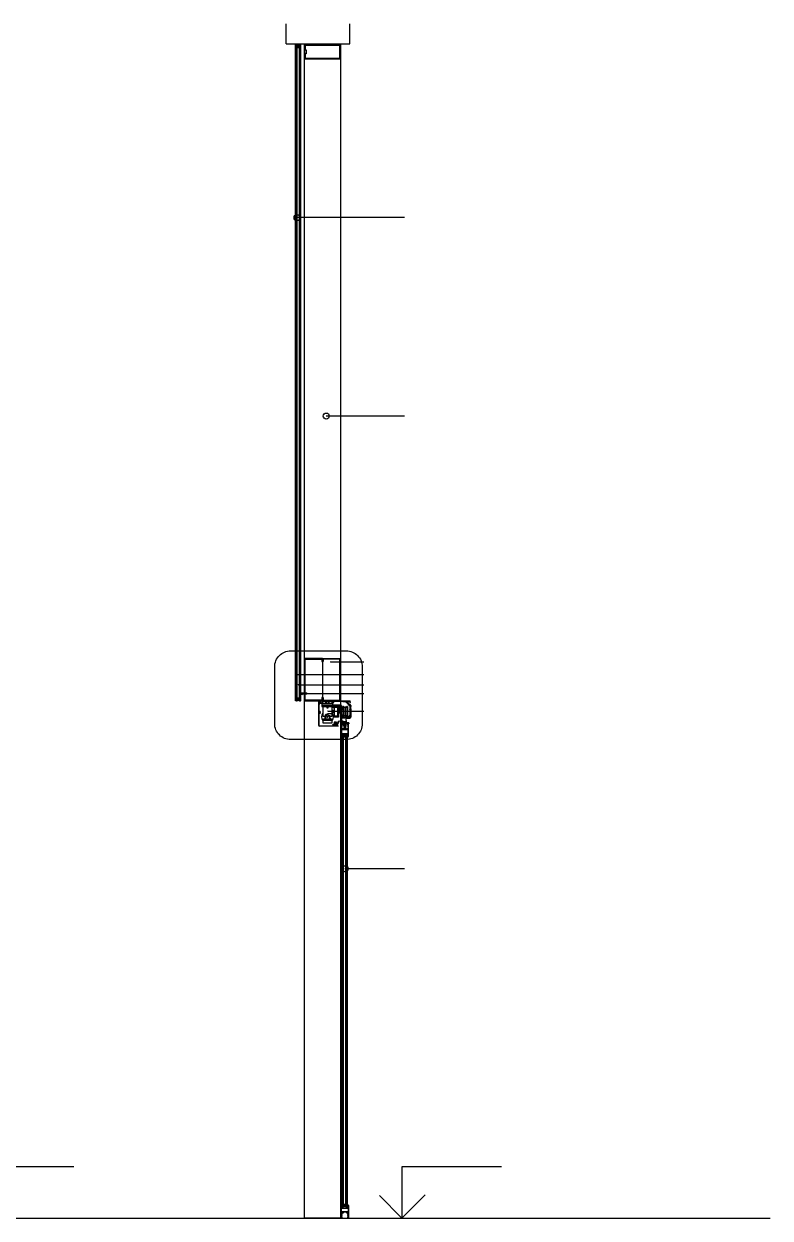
# Model space of a CAD drawing. Header units: metres. Extents: x 28.6 to 43.7, y -25.5 to -16.5.
# Drawn here: x 34.95 to 38.47, y -24.42 to -18.79 of the extents above; entities that cross this region are included whole.
import ezdxf

# ---------------------------------------------------------------- set-up
doc = ezdxf.new("R2010")
doc.units = ezdxf.units.M
doc.layers.add('0-TEXTO', color=7, linetype='Continuous')
doc.layers.add('0-TEXTO DETALLE', color=7, linetype='Continuous')

msp = doc.modelspace()

# ---------------------------------------------------------------- linework, layer by layer
at = {"color": 4}
for p, q in [((36.1893, -18.8824), (36.1893, -18.7881)), ((36.4893, -18.8824), (36.4893, -18.7881)), ((36.1893, -18.8824), (36.4893, -18.8824)), ((28.5963, -24.4206), (38.4717, -24.4206))]:
    msp.add_line(p, q, dxfattribs=at)
at = {"color": 11}
for p, q in [((36.2326, -18.8879), (36.2331, -18.8874)), ((36.2326, -21.9809), (36.2326, -18.8879)), ((36.2361, -18.8874), (36.2331, -18.8874)), ((36.2366, -18.8879), (36.2361, -18.8874)), ((36.2366, -18.8879), (36.2371, -18.8874)), ((36.2366, -21.9809), (36.2366, -18.8879)), ((36.2401, -18.8874), (36.2371, -18.8874)), ((36.2406, -18.8879), (36.2401, -18.8874)), ((36.2406, -21.9809), (36.2406, -18.8879)), ((36.2526, -18.8879), (36.2531, -18.8874)), ((36.2526, -21.9809), (36.2526, -18.8879)), ((36.2551, -18.8874), (36.2531, -18.8874)), ((36.2556, -18.8879), (36.2551, -18.8874)), ((36.2556, -18.8879), (36.2561, -18.8874)), ((36.2556, -21.9809), (36.2556, -18.8879)), ((36.2581, -18.8874), (36.2561, -18.8874)), ((36.2586, -18.8879), (36.2581, -18.8874)), ((36.2586, -21.9809), (36.2586, -18.8879)), ((36.2326, -21.9809), (36.2331, -21.9814)), ((36.2361, -21.9814), (36.2331, -21.9814)), ((36.2366, -21.9809), (36.2361, -21.9814)), ((36.2366, -21.9809), (36.2371, -21.9814)), ((36.2401, -21.9814), (36.2371, -21.9814)), ((36.2406, -21.9809), (36.2401, -21.9814)), ((36.2406, -21.9809), (36.2401, -21.9814)), ((36.2406, -21.9809), (36.2401, -21.9814)), ((36.2526, -21.9809), (36.2531, -21.9814)), ((36.2526, -21.9809), (36.2531, -21.9814)), ((36.2526, -21.9809), (36.2531, -21.9814)), ((36.2551, -21.9814), (36.2531, -21.9814)), ((36.2556, -21.9809), (36.2551, -21.9814)), ((36.2556, -21.9809), (36.2561, -21.9814)), ((36.2581, -21.9814), (36.2561, -21.9814)), ((36.2586, -21.9809), (36.2581, -21.9814)), ((36.3415, -21.9843), (36.3415, -22.0963)), ((36.3468, -21.9837), (36.3422, -21.9837)), ((36.3437, -21.9891), (36.3437, -22.0323)), ((36.3438, -21.9884), (36.3438, -21.9925)), ((36.3457, -21.989), (36.3457, -21.9915)), ((36.3548, -21.9912), (36.3474, -21.9926)), ((36.3478, -21.9871), (36.3478, -21.9886)), ((36.3552, -21.9938), (36.3478, -21.9951)), ((36.3496, -21.9893), (36.3485, -21.9893)), ((36.3496, -21.9863), (36.3496, -21.9893)), ((36.3527, -21.9808), (36.4787, -21.9808)), ((36.3527, -21.9808), (36.3527, -21.9822)), ((36.357, -21.9822), (36.3527, -21.9822)), ((36.4071, -21.9927), (36.357, -21.9927)), ((36.3577, -21.9829), (36.3577, -21.988)), ((36.3602, -21.9846), (36.3602, -21.9898)), ((36.3745, -21.9839), (36.3609, -21.9839)), ((36.3621, -21.9904), (36.3609, -21.9904)), ((36.3627, -21.9911), (36.3627, -21.9927)), ((36.3727, -21.9911), (36.3727, -21.9927)), ((36.3745, -21.9904), (36.3734, -21.9904)), ((36.3752, -21.9846), (36.3752, -21.9898)), ((36.3777, -21.9845), (36.3777, -21.9927)), ((36.387, -21.9838), (36.3784, -21.9838)), ((36.3876, -21.9845), (36.3876, -21.9927)), ((36.3903, -21.9851), (36.3903, -21.9896)), ((36.4044, -21.9844), (36.3909, -21.9844)), ((36.3919, -21.9903), (36.3909, -21.9903)), ((36.3926, -21.991), (36.3926, -21.9927)), ((36.4026, -21.991), (36.4026, -21.9927)), ((36.4044, -21.9903), (36.4032, -21.9903)), ((36.4051, -21.9851), (36.4051, -21.9896)), ((36.4078, -21.991), (36.4078, -21.9921)), ((36.4078, -21.991), (36.4108, -21.991)), ((36.4092, -21.9991), (36.4432, -21.9991)), ((36.4092, -21.9991), (36.4092, -22.0043)), ((36.4451, -22.0043), (36.4092, -22.0043)), ((36.4104, -21.9894), (36.4108, -21.9897)), ((36.4108, -21.9897), (36.4108, -21.991)), ((36.4126, -21.988), (36.4122, -21.9875)), ((36.4126, -21.988), (36.4139, -21.988)), ((36.4134, -21.9852), (36.4134, -21.9849)), ((36.4139, -21.9862), (36.4134, -21.9852)), ((36.4139, -21.9843), (36.4139, -21.9843)), ((36.4139, -21.988), (36.4139, -21.9862)), ((36.4556, -21.9843), (36.4141, -21.9843)), ((36.4392, -21.9991), (36.4392, -22.0043)), ((36.4451, -22.0043), (36.4451, -22.0803)), ((36.4499, -22.0058), (36.4499, -22.082)), ((36.4556, -21.9843), (36.4565, -21.9852)), ((36.4707, -21.9852), (36.4565, -21.9852)), ((36.4718, -21.9881), (36.4718, -21.9863)), ((36.4731, -21.9881), (36.4718, -21.9881)), ((36.4731, -21.9881), (36.4735, -21.9877)), ((36.4752, -21.9896), (36.4749, -21.9899)), ((36.4749, -21.9899), (36.4749, -21.9912)), ((36.4778, -21.9912), (36.4749, -21.9912)), ((36.4778, -21.9912), (36.4778, -21.9926)), ((36.4781, -21.9932), (36.4839, -22.0014)), ((36.4801, -21.9823), (36.4787, -21.9808)), ((36.4801, -21.9823), (36.4816, -21.9808)), ((36.4816, -21.9808), (36.4887, -21.9808)), ((36.4822, -21.9841), (36.4828, -21.9833)), ((36.4822, -21.9914), (36.4822, -21.9841)), ((36.4872, -21.9987), (36.4822, -21.9914)), ((36.4828, -21.9833), (36.4879, -21.9833)), ((36.4893, -21.9987), (36.4872, -21.9987)), ((36.4879, -22.0032), (36.4875, -22.0032)), ((36.4879, -21.9833), (36.4886, -21.984)), ((36.4886, -21.984), (36.4886, -21.9876)), ((36.4886, -21.9876), (36.4892, -21.9885)), ((36.4911, -21.9832), (36.4887, -21.9808)), ((36.489, -22.0043), (36.489, -22.0207)), ((36.4896, -22.0213), (36.489, -22.0207)), ((36.4892, -21.9885), (36.4912, -21.9885)), ((36.4896, -22.0213), (36.4896, -22.0514)), ((36.4911, -21.9862), (36.4911, -21.9832)), ((36.4918, -21.9862), (36.4911, -21.9862)), ((36.4912, -21.9885), (36.4918, -21.988)), ((36.4918, -21.988), (36.4918, -21.9862)), ((36.4936, -22.0074), (36.4931, -22.0079)), ((36.4931, -22.0079), (36.4931, -22.0178)), ((36.4936, -22.0183), (36.4931, -22.0178)), ((36.4936, -22.0025), (36.4936, -22.0074)), ((36.4936, -22.0183), (36.4936, -22.0583)), ((36.3443, -22.0323), (36.3437, -22.0323)), ((36.3437, -22.0342), (36.3437, -22.0362)), ((36.3451, -22.0342), (36.3437, -22.0342)), ((36.3451, -22.0362), (36.3437, -22.0362)), ((36.3437, -22.0382), (36.3437, -22.0963)), ((36.3443, -22.0382), (36.3437, -22.0382)), ((36.46, -22.0579), (36.4577, -22.0579)), ((36.4577, -22.0579), (36.4577, -22.0602)), ((36.464, -22.0602), (36.4577, -22.0602)), ((36.46, -22.0579), (36.46, -22.0551)), ((36.464, -22.0592), (36.4656, -22.0577)), ((36.464, -22.0592), (36.464, -22.0602)), ((36.4696, -22.0577), (36.4656, -22.0577)), ((36.4712, -22.0592), (36.4696, -22.0577)), ((36.4712, -22.0592), (36.4712, -22.0616)), ((36.4712, -22.0616), (36.474, -22.0616)), ((36.4752, -22.0628), (36.474, -22.0616)), ((36.4751, -22.0572), (36.4751, -22.0551)), ((36.484, -22.0572), (36.4751, -22.0572)), ((36.4752, -22.0628), (36.4891, -22.0628)), ((36.4837, -22.0545), (36.4837, -22.0572)), ((36.485, -22.0545), (36.4837, -22.0545)), ((36.485, -22.0545), (36.4854, -22.0549)), ((36.4896, -22.0514), (36.4868, -22.0514)), ((36.4868, -22.0527), (36.4868, -22.0514)), ((36.4871, -22.053), (36.4868, -22.0527)), ((36.3459, -22.0986), (36.4094, -22.0986)), ((36.4344, -22.1008), (36.346, -22.1008)), ((36.4101, -22.094), (36.4088, -22.0933)), ((36.4094, -22.0978), (36.4094, -22.0986)), ((36.4112, -22.0972), (36.4112, -22.0986)), ((36.4112, -22.0986), (36.4132, -22.0986)), ((36.427, -22.0916), (36.4122, -22.0916)), ((36.4122, -22.0916), (36.4122, -22.0928)), ((36.4132, -22.0972), (36.4132, -22.0986)), ((36.4159, -22.0937), (36.4159, -22.0986)), ((36.427, -22.0937), (36.4159, -22.0937)), ((36.4159, -22.0986), (36.4344, -22.0986)), ((36.427, -22.0937), (36.427, -22.0916)), ((36.4344, -22.0986), (36.4344, -22.1008)), ((36.4852, -22.0842), (36.4522, -22.0842)), ((36.4852, -22.0893), (36.454, -22.0893)), ((36.4852, -22.0842), (36.4852, -22.0893)), ((36.4531, -22.138), (36.4536, -22.1375)), ((36.4531, -24.3688), (36.4531, -22.138)), ((36.4536, -22.1375), (36.4556, -22.1375)), ((36.4561, -22.138), (36.4556, -22.1375)), ((36.4561, -22.138), (36.4566, -22.1375)), ((36.4561, -24.3688), (36.4561, -22.138)), ((36.4566, -22.1375), (36.4586, -22.1375)), ((36.4591, -22.138), (36.4586, -22.1375)), ((36.4591, -24.3688), (36.4591, -22.138)), ((36.4711, -22.138), (36.4716, -22.1375)), ((36.4711, -24.3688), (36.4711, -22.138)), ((36.4716, -22.1375), (36.4746, -22.1375)), ((36.4751, -22.138), (36.4746, -22.1375)), ((36.4751, -22.138), (36.4756, -22.1375)), ((36.4751, -24.3688), (36.4751, -22.138)), ((36.4756, -22.1375), (36.4786, -22.1375)), ((36.4791, -22.138), (36.4786, -22.1375)), ((36.4791, -24.3688), (36.4791, -22.138)), ((36.4531, -24.3688), (36.4536, -24.3693)), ((36.4536, -24.3693), (36.4556, -24.3693)), ((36.4561, -24.3688), (36.4556, -24.3693)), ((36.4561, -24.3688), (36.4566, -24.3693)), ((36.4566, -24.3693), (36.4586, -24.3693)), ((36.4591, -24.3688), (36.4586, -24.3693)), ((36.4591, -24.3688), (36.4586, -24.3693)), ((36.4591, -24.3688), (36.4586, -24.3693)), ((36.4711, -24.3688), (36.4716, -24.3693)), ((36.4711, -24.3688), (36.4716, -24.3693)), ((36.4711, -24.3688), (36.4716, -24.3693)), ((36.4716, -24.3693), (36.4746, -24.3693)), ((36.4751, -24.3688), (36.4746, -24.3693)), ((36.4751, -24.3688), (36.4756, -24.3693)), ((36.4756, -24.3693), (36.4786, -24.3693)), ((36.4791, -24.3688), (36.4786, -24.3693))]:
    msp.add_line(p, q, dxfattribs=at)
at = {"color": 8}
for p, q in [((36.2361, -21.9809), (36.2361, -18.8879)), ((36.2416, -18.8951), (36.2406, -18.8951)), ((36.2406, -18.9001), (36.2526, -18.9001)), ((36.2516, -18.8951), (36.2526, -18.8951)), ((36.3608, -21.7813), (36.3608, -21.9803)), ((36.2406, -21.9688), (36.2526, -21.9688)), ((36.2416, -21.9738), (36.2406, -21.9738)), ((36.2516, -21.9738), (36.2526, -21.9738)), ((36.4591, -22.138), (36.4586, -22.1375)), ((36.4601, -22.1452), (36.4591, -22.1452)), ((36.4711, -22.1502), (36.4591, -22.1502)), ((36.4701, -22.1452), (36.4711, -22.1452)), ((36.4757, -24.3693), (36.4757, -22.1375)), ((36.4711, -24.3566), (36.4591, -24.3566)), ((36.4601, -24.3616), (36.4591, -24.3616)), ((36.4701, -24.3616), (36.4711, -24.3616))]:
    msp.add_line(p, q, dxfattribs=at)
for p, q in [((36.2586, -18.8879), (36.2598, -18.8879)), ((36.2598, -18.9004), (36.2586, -18.9004)), ((36.4583, -22.1112), (36.4583, -22.1157)), ((36.4723, -22.1112), (36.4583, -22.1112)), ((36.4723, -22.1137), (36.4583, -22.1137)), ((36.46, -22.0993), (36.46, -22.0923)), ((36.4605, -22.0918), (36.4701, -22.0918)), ((36.4701, -22.0998), (36.4605, -22.0998)), ((36.4623, -22.0998), (36.4623, -22.1112)), ((36.4683, -22.0998), (36.4683, -22.1112)), ((36.4706, -22.0923), (36.4706, -22.0993)), ((36.4723, -22.1112), (36.4723, -22.1157))]:
    msp.add_line(p, q)
at = {"color": 251}
for p, q in [((36.2634, -21.9471), (36.2628, -21.9471)), ((36.2634, -21.9478), (36.2628, -21.9478)), ((36.2654, -21.9454), (36.2634, -21.9424)), ((36.2634, -21.9478), (36.2634, -21.9471)), ((36.2654, -21.9494), (36.2634, -21.9524)), ((36.2654, -21.9494), (36.2654, -21.9454)), ((36.2857, -21.9454), (36.2654, -21.9454)), ((36.2857, -21.9494), (36.2654, -21.9494)), ((36.2688, -21.9499), (36.2659, -21.9449)), ((36.2708, -21.9499), (36.2679, -21.9449)), ((36.2728, -21.9499), (36.2699, -21.9449)), ((36.2748, -21.9499), (36.2719, -21.9449)), ((36.2768, -21.9499), (36.2739, -21.9449)), ((36.2788, -21.9499), (36.2759, -21.9449)), ((36.2808, -21.9499), (36.2779, -21.9449)), ((36.2828, -21.9499), (36.2799, -21.9449)), ((36.2848, -21.9499), (36.2819, -21.9449)), ((36.29, -21.9474), (36.2857, -21.9454)), ((36.29, -21.9474), (36.2857, -21.9494)), ((36.4085, -22.0023), (36.3566, -22.0023)), ((36.3566, -22.0023), (36.3566, -22.0074)), ((36.3566, -22.0074), (36.4085, -22.0074)), ((36.3577, -21.9927), (36.3577, -22.0023)), ((36.4077, -21.9957), (36.3577, -21.9957)), ((36.4077, -21.9925), (36.4077, -22.0023)), ((36.4085, -22.0074), (36.4085, -22.0023)), ((36.4103, -22.0121), (36.4103, -22.0102)), ((36.4156, -22.0132), (36.4156, -22.0558)), ((36.4183, -22.0102), (36.4183, -22.0121)), ((36.4305, -22.0121), (36.4305, -22.0102)), ((36.4326, -22.058), (36.4326, -22.013)), ((36.4353, -22.0128), (36.4353, -22.058)), ((36.4386, -22.0102), (36.4386, -22.0121)), ((36.4553, -22.007), (36.4499, -22.007)), ((36.4553, -22.0181), (36.4553, -22.007)), ((36.4595, -22.0071), (36.4575, -22.0071)), ((36.4575, -22.0071), (36.4575, -22.0552)), ((36.4595, -22.0071), (36.4595, -22.0552)), ((36.4676, -22.0076), (36.4676, -22.06)), ((36.4756, -22.0071), (36.4756, -22.0552)), ((36.4777, -22.0071), (36.4756, -22.0071)), ((36.4777, -22.0071), (36.4777, -22.0552)), ((36.349, -22.0341), (36.3506, -22.0331)), ((36.349, -22.0364), (36.3506, -22.0373)), ((36.3615, -22.0482), (36.3565, -22.0482)), ((36.3676, -22.0654), (36.3727, -22.0654)), ((36.3986, -22.0672), (36.3687, -22.0672)), ((36.3687, -22.0732), (36.3687, -22.0672)), ((36.3986, -22.0732), (36.3687, -22.0732)), ((36.375, -22.0546), (36.375, -22.0631)), ((36.3839, -22.0451), (36.3776, -22.0451)), ((36.3839, -22.0472), (36.3839, -22.0426)), ((36.4056, -22.0426), (36.3839, -22.0426)), ((36.3959, -22.0517), (36.3917, -22.0517)), ((36.3928, -22.0546), (36.3928, -22.0631)), ((36.4001, -22.0654), (36.395, -22.0654)), ((36.4112, -22.0482), (36.4056, -22.0482)), ((36.4326, -22.0529), (36.4156, -22.0529)), ((36.4156, -22.0558), (36.4326, -22.0558)), ((36.4296, -22.0888), (36.4377, -22.075)), ((36.4802, -22.0312), (36.4308, -22.0312)), ((36.4321, -22.0905), (36.441, -22.0754)), ((36.4353, -22.058), (36.4326, -22.058)), ((36.4363, -22.0274), (36.4353, -22.0274)), ((36.4363, -22.0349), (36.4353, -22.0349)), ((36.4376, -22.0285), (36.4376, -22.0338)), ((36.4377, -22.075), (36.441, -22.075)), ((36.4437, -22.0284), (36.4386, -22.0284)), ((36.4437, -22.0339), (36.4386, -22.0339)), ((36.441, -22.075), (36.441, -22.0754)), ((36.4575, -22.0484), (36.4553, -22.0484)), ((36.4553, -22.0484), (36.4553, -22.0608)), ((36.4595, -22.0552), (36.4575, -22.0552)), ((36.4777, -22.0552), (36.4756, -22.0552)), ((36.4138, -22.0887), (36.4138, -22.0916)), ((36.4138, -22.0887), (36.4296, -22.0888)), ((36.4276, -22.087), (36.4152, -22.087)), ((36.4152, -22.087), (36.4152, -22.0888)), ((36.4168, -22.0856), (36.4168, -22.087)), ((36.426, -22.0856), (36.426, -22.087)), ((36.427, -22.0916), (36.4302, -22.0916)), ((36.427, -22.0937), (36.427, -22.0986)), ((36.4276, -22.087), (36.4275, -22.0888)), ((36.4292, -22.0916), (36.4292, -22.0986))]:
    msp.add_line(p, q, dxfattribs=at)
at = {"color": 8}
for points in [[(36.2516, -18.9001), (36.2416, -18.9001), (36.2416, -18.8951), (36.2451, -18.8921), (36.2481, -18.8921), (36.2516, -18.8951)], [(36.2511, -18.8996), (36.2421, -18.8996), (36.2421, -18.8953), (36.2454, -18.8926), (36.2478, -18.8926), (36.2511, -18.8953)], [(36.2758, -18.8874), (36.4458, -18.8874), (36.4458, -24.4206), (36.2758, -24.4206)], [(36.2516, -21.9688), (36.2416, -21.9688), (36.2416, -21.9738), (36.2451, -21.9768), (36.2481, -21.9768), (36.2516, -21.9738)], [(36.2511, -21.9693), (36.2421, -21.9693), (36.2421, -21.9736), (36.2454, -21.9763), (36.2478, -21.9763), (36.2511, -21.9736)], [(36.4601, -22.1502), (36.4701, -22.1502), (36.4701, -22.1452), (36.4666, -22.1422), (36.4636, -22.1422), (36.4601, -22.1452)], [(36.4606, -22.1497), (36.4696, -22.1497), (36.4696, -22.1453), (36.4664, -22.1427), (36.4639, -22.1427), (36.4606, -22.1453)], [(36.4601, -24.3566), (36.4701, -24.3566), (36.4701, -24.3616), (36.4666, -24.3646), (36.4636, -24.3646), (36.4601, -24.3616)], [(36.4606, -24.3571), (36.4696, -24.3571), (36.4696, -24.3615), (36.4664, -24.3641), (36.4639, -24.3641), (36.4606, -24.3615)]]:
    msp.add_lwpolyline(points, close=True, dxfattribs=at)
at = {"color": 11}
for points in [[(36.2758, -18.9209), (36.2758, -18.9514, 0.414214), (36.2768, -18.9524), (36.4448, -18.9524, 0.414214), (36.4458, -18.9514), (36.4458, -18.8884, 0.414214), (36.4448, -18.8874), (36.2768, -18.8874, 0.414214), (36.2758, -18.8884), (36.2758, -18.9189), (36.2768, -18.9199)], [(36.2828, -18.9289, -0.414214), (36.2818, -18.9299), (36.2788, -18.9299), (36.2788, -18.9487, 0.414214), (36.2798, -18.9497), (36.4418, -18.9497, 0.414214), (36.4428, -18.9487), (36.4428, -18.8911, 0.414214), (36.4418, -18.8901), (36.2798, -18.8901, 0.414214), (36.2788, -18.8911), (36.2788, -18.9099), (36.2818, -18.9099, -0.414214), (36.2828, -18.9109)], [(36.3608, -21.7958), (36.3608, -21.7813, 0.414214), (36.3603, -21.7808), (36.2763, -21.7808, 0.414214), (36.2758, -21.7813), (36.2758, -21.9803, 0.414214), (36.2763, -21.9808), (36.3603, -21.9808, 0.414214), (36.3608, -21.9803), (36.3608, -21.9658), (36.3578, -21.9658), (36.3578, -21.9778), (36.2788, -21.9778), (36.2788, -21.7838), (36.3578, -21.7838), (36.3578, -21.7958)], [(36.3608, -21.7958), (36.3608, -21.7813, -0.414214), (36.3613, -21.7808), (36.4453, -21.7808, -0.414214), (36.4458, -21.7813), (36.4458, -21.9803, -0.414214), (36.4453, -21.9808), (36.3613, -21.9808, -0.414214), (36.3608, -21.9803), (36.3608, -21.9658), (36.3638, -21.9658), (36.3638, -21.9778), (36.4428, -21.9778), (36.4428, -21.7838), (36.3638, -21.7838), (36.3638, -21.7958)], [(36.4501, -22.1369, -0.414214), (36.4504, -22.1366), (36.4514, -22.1366, -0.414214), (36.4516, -22.1368), (36.4516, -22.1376, 0.414214), (36.4519, -22.1379), (36.4523, -22.1379, 0.414214), (36.4526, -22.1376), (36.4526, -22.1369, -0.414214), (36.4529, -22.1366), (36.4793, -22.1366, -0.414214), (36.4796, -22.1369), (36.4796, -22.1376, 0.414214), (36.4799, -22.1379), (36.4803, -22.1379, 0.414214), (36.4806, -22.1376), (36.4806, -22.1368, -0.414214), (36.4808, -22.1366), (36.4818, -22.1366, -0.414214), (36.4821, -22.1369), (36.4821, -22.1436, -0.414214), (36.4818, -22.1439), (36.4808, -22.1439, -0.414214), (36.4806, -22.1437), (36.4806, -22.1429, 0.414214), (36.4803, -22.1426), (36.4799, -22.1426, 0.414214), (36.4796, -22.1429), (36.4796, -22.1447, 0.414214), (36.4799, -22.145), (36.4818, -22.145, -0.414214), (36.4821, -22.1453), (36.4821, -22.1479, -0.245436), (36.482, -22.1482, 0.095128), (36.4809, -22.1493, -0.552647), (36.4804, -22.1493, 0.263891), (36.4801, -22.1492), (36.4799, -22.1492, 0.414214), (36.4796, -22.1495), (36.4796, -22.1505, 0.414214), (36.4799, -22.1508), (36.4813, -22.1508, 0.311556), (36.4816, -22.1506, -0.214555), (36.4833, -22.1488, 0.311556), (36.4835, -22.1485), (36.4835, -22.0913, 0.414214), (36.483, -22.0908), (36.4801, -22.0908, 0.414214), (36.4798, -22.0911), (36.4798, -22.0931, 0.414214), (36.4801, -22.0934), (36.4803, -22.0934, 0.414214), (36.4806, -22.0931), (36.4806, -22.0922, -0.414214), (36.4809, -22.0919), (36.4818, -22.0919, -0.414214), (36.4821, -22.0922), (36.4821, -22.0989, -0.414214), (36.4818, -22.0992), (36.4809, -22.0992, -0.414214), (36.4806, -22.0989), (36.4806, -22.098, 0.414214), (36.4803, -22.0977), (36.4801, -22.0977, 0.414214), (36.4798, -22.098), (36.4798, -22.1014, 0.414214), (36.4801, -22.1017), (36.4803, -22.1017, 0.414214), (36.4806, -22.1014), (36.4806, -22.1005, -0.414214), (36.4809, -22.1002), (36.4818, -22.1002, -0.414214), (36.4821, -22.1005), (36.4821, -22.1072, -0.414214), (36.4818, -22.1075), (36.4809, -22.1075, -0.414214), (36.4806, -22.1072), (36.4806, -22.1063, 0.414214), (36.4803, -22.106), (36.4801, -22.106, 0.414214), (36.4798, -22.1063), (36.4798, -22.108, 0.414214), (36.4803, -22.1085), (36.4813, -22.1085, -0.310466), (36.4821, -22.109), (36.4821, -22.1165, -0.414214), (36.4818, -22.1168), (36.4794, -22.1168, -0.414214), (36.4791, -22.1165), (36.4791, -22.1133, 0.414214), (36.4781, -22.1123), (36.4755, -22.1123, 0.414214), (36.475, -22.1128), (36.475, -22.1133, 0.414214), (36.4755, -22.1138), (36.4773, -22.1138, -0.414214), (36.4776, -22.1141), (36.4776, -22.1165, -0.414214), (36.4773, -22.1168), (36.4681, -22.1168), (36.4549, -22.1168, -0.414214), (36.4546, -22.1165), (36.4546, -22.1141, -0.414214), (36.4549, -22.1138), (36.4567, -22.1138, 0.414214), (36.4572, -22.1133), (36.4572, -22.1128, 0.414214), (36.4567, -22.1123), (36.4541, -22.1123, 0.414214), (36.4531, -22.1133), (36.4531, -22.1165, -0.414214), (36.4528, -22.1168), (36.4504, -22.1168, -0.414214), (36.4501, -22.1165), (36.4501, -22.109, -0.310466), (36.4509, -22.1085), (36.4519, -22.1085, 0.414214), (36.4524, -22.108), (36.4524, -22.1063, 0.414214), (36.4521, -22.106), (36.4519, -22.106, 0.414214), (36.4516, -22.1063), (36.4516, -22.1072, -0.414214), (36.4513, -22.1075), (36.4504, -22.1075, -0.414214), (36.4501, -22.1072), (36.4501, -22.1005, -0.414214), (36.4504, -22.1002), (36.4513, -22.1002, -0.414214), (36.4516, -22.1005), (36.4516, -22.1014, 0.414214), (36.4519, -22.1017), (36.4521, -22.1017, 0.414214), (36.4524, -22.1014), (36.4524, -22.098, 0.414214), (36.4521, -22.0977), (36.4519, -22.0977, 0.414214), (36.4516, -22.098), (36.4516, -22.0989, -0.414214), (36.4513, -22.0992), (36.4504, -22.0992, -0.414214), (36.4501, -22.0989), (36.4501, -22.0922, -0.414214), (36.4504, -22.0919), (36.4513, -22.0919, -0.414214), (36.4516, -22.0922), (36.4516, -22.0931, 0.414214), (36.4519, -22.0934), (36.4521, -22.0934, 0.414214), (36.4524, -22.0931), (36.4524, -22.0911, 0.414214), (36.4521, -22.0908), (36.4492, -22.0908, 0.414214), (36.4487, -22.0913), (36.4487, -22.1485, 0.311556), (36.4489, -22.1488, -0.214555), (36.4507, -22.1506, 0.311556), (36.451, -22.1508), (36.4523, -22.1508, 0.414214), (36.4526, -22.1505), (36.4526, -22.1495, 0.414214), (36.4523, -22.1492), (36.4521, -22.1492, 0.263891), (36.4519, -22.1493, -0.552647), (36.4514, -22.1493, 0.095128), (36.4503, -22.1482, -0.245436), (36.4501, -22.1479), (36.4501, -22.1453, -0.414214), (36.4504, -22.145), (36.4523, -22.145, 0.414214), (36.4526, -22.1447), (36.4526, -22.1429, 0.414214), (36.4523, -22.1426), (36.4519, -22.1426, 0.414214), (36.4516, -22.1429), (36.4516, -22.1437, -0.414214), (36.4514, -22.1439), (36.4504, -22.1439, -0.414214), (36.4501, -22.1436)]]:
    msp.add_lwpolyline(points, format="xyb", close=True, dxfattribs=at)
at = {"color": 251}
for points in [[(36.3963, -22.0534), (36.4056, -22.0534), (36.4056, -22.0074), (36.3615, -22.0074), (36.3615, -22.0534), (36.3714, -22.0534)], [(36.4378, -22.0125), (36.4378, -22.0218), (36.4417, -22.0218), (36.4417, -22.0105), (36.4386, -22.0105)], [(36.364, -22.0692), (36.3618, -22.0692), (36.3618, -22.0851), (36.4056, -22.0851), (36.4056, -22.0692), (36.4037, -22.0692)], [(36.459, -22.0804), (36.4578, -22.0804), (36.4578, -22.0769), (36.4554, -22.0769), (36.4554, -22.0789), (36.4499, -22.0789)], [(36.4553, -22.0608), (36.4654, -22.0608), (36.4654, -22.0593), (36.4702, -22.0593), (36.4702, -22.0615), (36.4709, -22.0623), (36.4709, -22.0736), (36.4727, -22.0736), (36.4727, -22.0804), (36.4713, -22.0804)]]:
    msp.add_lwpolyline(points, dxfattribs=at)
for points in [[(36.4392, -22.0066), (36.4093, -22.0066), (36.4093, -22.0102), (36.4392, -22.0102)], [(36.4163, -22.0043), (36.4123, -22.0043), (36.4123, -22.0066), (36.4163, -22.0066)], [(36.4367, -22.0043), (36.4325, -22.0043), (36.4325, -22.0066), (36.4367, -22.0066)], [(36.4434, -22.0117), (36.4421, -22.0117), (36.4421, -22.0208), (36.4434, -22.0208)], [(36.4451, -22.0102), (36.4434, -22.0102), (36.4434, -22.0222), (36.4451, -22.0222)], [(36.4587, -22.0181), (36.4494, -22.0181), (36.4494, -22.0222), (36.4587, -22.0222)], [(36.4082, -22.0253), (36.4056, -22.0253), (36.4056, -22.0373), (36.4082, -22.0373)], [(36.4156, -22.0264), (36.4082, -22.0264), (36.4082, -22.0363), (36.4156, -22.0363)], [(36.4437, -22.0254), (36.4386, -22.0254), (36.4386, -22.037), (36.4437, -22.037)], [(36.4451, -22.0242), (36.4437, -22.0242), (36.4437, -22.0383), (36.4451, -22.0383)], [(36.4614, -22.0312), (36.4575, -22.0312), (36.4575, -22.0361), (36.4614, -22.0361)], [(36.4268, -22.0817), (36.416, -22.0817), (36.416, -22.0856), (36.4268, -22.0856)], [(36.4731, -22.0824), (36.4573, -22.0824), (36.4573, -22.0842), (36.4731, -22.0842)], [(36.4724, -22.0918), (36.4582, -22.0918), (36.4582, -22.0972), (36.4724, -22.0972)], [(36.4713, -22.0804), (36.459, -22.0804), (36.459, -22.0824), (36.4713, -22.0824)], [(36.4691, -22.0893), (36.4612, -22.0893), (36.4612, -22.0972), (36.4691, -22.0972)]]:
    msp.add_lwpolyline(points, close=True, dxfattribs=at)
at = {"color": 11}
msp.add_lwpolyline([(36.4501, -22.1264), (36.4507, -22.1264), (36.4507, -22.127), (36.4501, -22.127), (36.4501, -22.1347), (36.4517, -22.1347), (36.4517, -22.1352), (36.4658, -22.1352), (36.4658, -22.1347), (36.4664, -22.1347), (36.4664, -22.1352), (36.4805, -22.1352), (36.4805, -22.1347), (36.4821, -22.1347), (36.4821, -22.127), (36.4815, -22.127), (36.4815, -22.1264), (36.4821, -22.1264), (36.4821, -22.1187), (36.4805, -22.1187), (36.4805, -22.1182), (36.4678, -22.1182), (36.4517, -22.1182), (36.4517, -22.1187), (36.4501, -22.1187)], close=True, dxfattribs=at)
at = {"extrusion": (0, 0, -1)}
msp.add_lwpolyline([(-36.475, -22.1182), (-36.4556, -22.1182), (-36.4556, -22.1157), (-36.475, -22.1157)], close=True, dxfattribs=at)
at = {"color": 8}
for points in [[(35.1872, -24.1792), (34.7169, -24.1792), (34.7169, -24.4206), (34.6109, -24.3145), (34.7169, -24.4206), (34.8265, -24.311)], [(37.2048, -24.1792), (36.7346, -24.1792), (36.7346, -24.4206), (36.6285, -24.3145), (36.7346, -24.4206), (36.8442, -24.311)]]:
    msp.add_lwpolyline(points, dxfattribs=at)
msp.add_lwpolyline([(36.4501, -24.3726, 0.414214), (36.4504, -24.3729), (36.4514, -24.3729, 0.414214), (36.4516, -24.3727), (36.4516, -24.3719, -0.414214), (36.4519, -24.3716), (36.4523, -24.3716, -0.414214), (36.4526, -24.3719), (36.4526, -24.3726, 0.414214), (36.4529, -24.3729), (36.4793, -24.3729, 0.414214), (36.4796, -24.3726), (36.4796, -24.3719, -0.414214), (36.4799, -24.3716), (36.4803, -24.3716, -0.414214), (36.4806, -24.3719), (36.4806, -24.3727, 0.414214), (36.4808, -24.3729), (36.4818, -24.3729, 0.414214), (36.4821, -24.3726), (36.4821, -24.3659, 0.414214), (36.4818, -24.3656), (36.4808, -24.3656, 0.414214), (36.4806, -24.3658), (36.4806, -24.3666, -0.414214), (36.4803, -24.3669), (36.4799, -24.3669, -0.414214), (36.4796, -24.3666), (36.4796, -24.3648, -0.414214), (36.4799, -24.3645), (36.4818, -24.3645, 0.414214), (36.4821, -24.3642), (36.4821, -24.3615, 0.245436), (36.482, -24.3613, -0.095128), (36.4809, -24.3601, 0.552647), (36.4804, -24.3601, -0.263891), (36.4801, -24.3603), (36.4799, -24.3603, -0.414214), (36.4796, -24.36), (36.4796, -24.359, -0.414214), (36.4799, -24.3587), (36.4813, -24.3587, -0.311556), (36.4816, -24.3589, 0.214555), (36.4833, -24.3606, -0.311556), (36.4835, -24.3609), (36.4835, -24.4182, -0.414214), (36.483, -24.4187), (36.4801, -24.4187, -0.414214), (36.4798, -24.4184), (36.4798, -24.4164, -0.414214), (36.4801, -24.4161), (36.4803, -24.4161, -0.414214), (36.4806, -24.4164), (36.4806, -24.4173, 0.414214), (36.4809, -24.4176), (36.4818, -24.4176, 0.414214), (36.4821, -24.4173), (36.4821, -24.4106, 0.414214), (36.4818, -24.4103), (36.4809, -24.4103, 0.414214), (36.4806, -24.4106), (36.4806, -24.4115, -0.414214), (36.4803, -24.4118), (36.4801, -24.4118, -0.414214), (36.4798, -24.4115), (36.4798, -24.4081, -0.414214), (36.4801, -24.4078), (36.4803, -24.4078, -0.414214), (36.4806, -24.4081), (36.4806, -24.409, 0.414214), (36.4809, -24.4093), (36.4818, -24.4093, 0.414214), (36.4821, -24.409), (36.4821, -24.4023, 0.414214), (36.4818, -24.402), (36.4809, -24.402, 0.414214), (36.4806, -24.4023), (36.4806, -24.4032, -0.414214), (36.4803, -24.4035), (36.4801, -24.4035, -0.414214), (36.4798, -24.4032), (36.4798, -24.4015, -0.414214), (36.4803, -24.401), (36.4813, -24.401, 0.310466), (36.4821, -24.4005), (36.4821, -24.393, 0.414214), (36.4818, -24.3927), (36.4794, -24.3927, 0.414214), (36.4791, -24.393), (36.4791, -24.3962, -0.414214), (36.4781, -24.3972), (36.4755, -24.3972, -0.414214), (36.475, -24.3967), (36.475, -24.3962, -0.414214), (36.4755, -24.3957), (36.4773, -24.3957, 0.414214), (36.4776, -24.3954), (36.4776, -24.393, 0.414214), (36.4773, -24.3927), (36.4681, -24.3927), (36.4549, -24.3927, 0.414214), (36.4546, -24.393), (36.4546, -24.3954, 0.414214), (36.4549, -24.3957), (36.4567, -24.3957, -0.414214), (36.4572, -24.3962), (36.4572, -24.3967, -0.414214), (36.4567, -24.3972), (36.4541, -24.3972, -0.414214), (36.4531, -24.3962), (36.4531, -24.393, 0.414214), (36.4528, -24.3927), (36.4504, -24.3927, 0.414214), (36.4501, -24.393), (36.4501, -24.4005, 0.310466), (36.4509, -24.401), (36.4519, -24.401, -0.414214), (36.4524, -24.4015), (36.4524, -24.4032, -0.414214), (36.4521, -24.4035), (36.4519, -24.4035, -0.414214), (36.4516, -24.4032), (36.4516, -24.4023, 0.414214), (36.4513, -24.402), (36.4504, -24.402, 0.414214), (36.4501, -24.4023), (36.4501, -24.409, 0.414214), (36.4504, -24.4093), (36.4513, -24.4093, 0.414214), (36.4516, -24.409), (36.4516, -24.4081, -0.414214), (36.4519, -24.4078), (36.4521, -24.4078, -0.414214), (36.4524, -24.4081), (36.4524, -24.4115, -0.414214), (36.4521, -24.4118), (36.4519, -24.4118, -0.414214), (36.4516, -24.4115), (36.4516, -24.4106, 0.414214), (36.4513, -24.4103), (36.4504, -24.4103, 0.414214), (36.4501, -24.4106), (36.4501, -24.4173, 0.414214), (36.4504, -24.4176), (36.4513, -24.4176, 0.414214), (36.4516, -24.4173), (36.4516, -24.4164, -0.414214), (36.4519, -24.4161), (36.4521, -24.4161, -0.414214), (36.4524, -24.4164), (36.4524, -24.4184, -0.414214), (36.4521, -24.4187), (36.4492, -24.4187, -0.414214), (36.4487, -24.4182), (36.4487, -24.3609, -0.311556), (36.4489, -24.3606, 0.214555), (36.4507, -24.3589, -0.311556), (36.451, -24.3587), (36.4523, -24.3587, -0.414214), (36.4526, -24.359), (36.4526, -24.36, -0.414214), (36.4523, -24.3603), (36.4521, -24.3603, -0.263891), (36.4519, -24.3601, 0.552647), (36.4514, -24.3601, -0.095128), (36.4503, -24.3613, 0.245436), (36.4501, -24.3615), (36.4501, -24.3642, 0.414214), (36.4504, -24.3645), (36.4523, -24.3645, -0.414214), (36.4526, -24.3648), (36.4526, -24.3666, -0.414214), (36.4523, -24.3669), (36.4519, -24.3669, -0.414214), (36.4516, -24.3666), (36.4516, -24.3658, 0.414214), (36.4514, -24.3656), (36.4504, -24.3656, 0.414214), (36.4501, -24.3659)], format="xyb", close=True)
msp.add_lwpolyline([(36.4501, -24.3831), (36.4507, -24.3831), (36.4507, -24.3825), (36.4501, -24.3825), (36.4501, -24.3748), (36.4517, -24.3748), (36.4517, -24.3743), (36.4658, -24.3743), (36.4658, -24.3748), (36.4664, -24.3748), (36.4664, -24.3743), (36.4805, -24.3743), (36.4805, -24.3748), (36.4821, -24.3748), (36.4821, -24.3825), (36.4815, -24.3825), (36.4815, -24.3831), (36.4821, -24.3831), (36.4821, -24.3908), (36.4805, -24.3908), (36.4805, -24.3913), (36.4678, -24.3913), (36.4517, -24.3913), (36.4517, -24.3908), (36.4501, -24.3908)], close=True)
at = {"color": 251}
for centre, radius in [((36.3837, -22.0133), 0.00204), ((36.3687, -22.0702), 0.00216), ((36.3839, -22.0562), 0.0031), ((36.3986, -22.0702), 0.00216)]:
    msp.add_circle(centre, radius, dxfattribs=at)
at = {"color": 8}
for centre, start, end in [((36.2466, -18.8757), 240.9259, 299.0741), ((36.2466, -21.9931), 60.9259, 119.0741), ((36.4651, -22.1258), 240.9259, 299.0741), ((36.4651, -24.381), 60.9259, 119.0741)]:
    msp.add_arc(centre, 0.0134, start, end, dxfattribs=at)
at = {"color": 251}
for centre, radius, start, end in [((36.2863, -21.9474), 0.0234, 167.6877, 179.1621), ((36.2863, -21.9474), 0.0234, -179.1621, -167.6877), ((36.4143, -22.0056), 0.00765, 238.1163, 301.8837), ((36.4345, -22.0056), 0.00765, 238.1163, 301.8837), ((36.4676, -22.0009), 0.0102, 217.7062, 322.2938), ((36.3839, -22.0562), 0.0285, 141.7439, 219.3493), ((36.3698, -22.071), 0.00606, 110.6245, 162.6979), ((36.3687, -22.0702), 0.00304, 90, 270), ((36.3839, -22.0562), 0.0128, 119.5683, 221.7345), ((36.3727, -22.0631), 0.00224, 270, 0), ((36.3839, -22.0562), 0.00903, 10.3328, 169.6672), ((36.395, -22.0631), 0.00224, 180, 270), ((36.3839, -22.0562), 0.0128, 318.2655, 20.4747), ((36.3986, -22.0702), 0.00304, 270, 90), ((36.3979, -22.071), 0.00606, 17.3021, 69.3755), ((36.3839, -22.0562), 0.0285, 319.6472, 40.3919), ((36.4359, -22.0292), 0.0018, 21.8643, 77.6782), ((36.4359, -22.0331), 0.0018, 282.3218, 338.1357), ((36.4676, -22.0614), 0.0102, 37.7062, 142.2938), ((36.4302, -22.0894), 0.00224, 270, 329.6872)]:
    msp.add_arc(centre, radius, start, end, dxfattribs=at)
at = {"color": 11}
for centre, radius, start, end in [((36.3422, -21.9843), 0.000671, 90, 180), ((36.3453, -21.9871), 0.00251, 0, 233.1359), ((36.3453, -21.9871), 0.00196, 282.5302, 219.6903), ((36.3468, -21.9922), 0.00303, 185.3136, 288.2798), ((36.3474, -21.9909), 0.00173, 194.9547, 271.8713), ((36.3464, -21.9869), 0.00321, 9.7975, 83.9031), ((36.3485, -21.9886), 0.000671, 180, 270), ((36.3535, -21.9871), 0.00428, 288.6204, 348.0982), ((36.3545, -21.9903), 0.00351, 282.6219, 317.0575), ((36.357, -21.9829), 0.000671, 0, 90), ((36.3609, -21.9846), 0.000671, 90, 180), ((36.3609, -21.9898), 0.000671, 180, 270), ((36.3621, -21.9911), 0.000671, 0, 90), ((36.3734, -21.9911), 0.000671, 90, 180), ((36.3745, -21.9846), 0.000671, 0, 90), ((36.3745, -21.9898), 0.000671, 270, 0), ((36.3784, -21.9845), 0.000671, 90, 180), ((36.387, -21.9845), 0.000671, 0, 90), ((36.3909, -21.9851), 0.000671, 90, 180), ((36.3909, -21.9896), 0.000671, 180, 270), ((36.3919, -21.991), 0.000671, 0, 90), ((36.4032, -21.991), 0.000671, 90, 180), ((36.4044, -21.9851), 0.000671, 0, 90), ((36.4044, -21.9896), 0.000671, 270, 0), ((36.4071, -21.9921), 0.000671, 270, 0), ((36.4099, -21.9872), 0.00229, 351.3737, 283.9707), ((36.4141, -21.9849), 0.000671, 90, 180), ((36.4432, -22.0058), 0.00671, 0, 90), ((36.4707, -21.9863), 0.00112, 0, 90), ((36.4758, -21.9873), 0.00229, 256.0293, 188.6263), ((36.479, -21.9926), 0.00112, 180, 215.7659), ((36.4875, -21.9988), 0.00447, 215.7659, 270), ((36.4879, -22.0043), 0.00112, 0, 90), ((36.4874, -22.0051), 0.00668, 22.3696, 73.0506), ((36.3471, -22.0352), 0.00406, 30.8705, 133.9315), ((36.3471, -22.0352), 0.00406, 226.0685, 329.1295), ((36.3471, -22.0352), 0.00219, 30.8705, 153.2307), ((36.3471, -22.0352), 0.00219, 206.7693, 329.1295), ((36.4676, -22.0606), 0.00931, 35.5157, 144.4843), ((36.4877, -22.0552), 0.00229, 171.3737, 103.9707), ((36.4891, -22.0583), 0.00447, 270, 0), ((36.346, -22.0963), 0.00447, 180, 270), ((36.3459, -22.0963), 0.00224, 180, 270), ((36.4121, -22.0951), 0.00381, 151.2516, 223.9718), ((36.4121, -22.0951), 0.00234, 151.2516, 247.4165), ((36.4121, -22.0951), 0.00234, 297.6309, 88.7548), ((36.454, -22.0803), 0.00895, 180, 270), ((36.4522, -22.082), 0.00224, 180, 270)]:
    msp.add_arc(centre, radius, start, end, dxfattribs=at)
at = {"extrusion": (0, 0, -1)}
for centre, start, end in [((-36.4605, -22.0923), 0, 90), ((-36.4605, -22.0993), -90, 0), ((-36.4701, -22.0923), 90, 180), ((-36.4701, -22.0993), 180, -90)]:
    msp.add_arc(centre, 0.0005, start, end, dxfattribs=at)
at = {"layer": '0-TEXTO', "color": 12}
for p, q in [((36.7469, -19.7016), (36.2406, -19.7016)), ((36.7469, -20.638), (36.3779, -20.638)), ((36.7469, -22.7727), (36.466, -22.7727))]:
    msp.add_line(p, q, dxfattribs=at)
at = {"layer": '0-TEXTO', "linetype": 'CONTINUOUS', "ltscale": 5}
msp.add_lwpolyline([(36.2099, -21.7453), (36.4729, -21.7453, -0.414214), (36.5479, -21.8203), (36.5479, -22.0888, -0.414214), (36.4729, -22.1638), (36.2099, -22.1638, -0.414214), (36.1349, -22.0888), (36.1349, -21.8203, -0.414214)], format="xyb", close=True, dxfattribs=at)
at = {"layer": '0-TEXTO'}
for centre in [(36.2406, -19.7016), (36.3779, -20.638), (36.466, -22.7727)]:
    msp.add_circle(centre, 0.0143, dxfattribs=at)
at = {"layer": '0-TEXTO DETALLE', "color": 12}
for p, q in [((36.3993, -21.797), (36.5549, -21.797)), ((36.2366, -21.8563), (36.5549, -21.8563)), ((36.2467, -21.9047), (36.5549, -21.9047)), ((36.2556, -21.9458), (36.5549, -21.9458)), ((36.3867, -22.0297), (36.5549, -22.0297))]:
    msp.add_line(p, q, dxfattribs=at)
at = {"layer": '0-TEXTO DETALLE'}
for centre in [(36.3993, -21.797), (36.2366, -21.8563), (36.2467, -21.9047), (36.2556, -21.9458), (36.3867, -22.0297)]:
    msp.add_circle(centre, 0.000897, dxfattribs=at)

doc.saveas('drawing.dxf')
